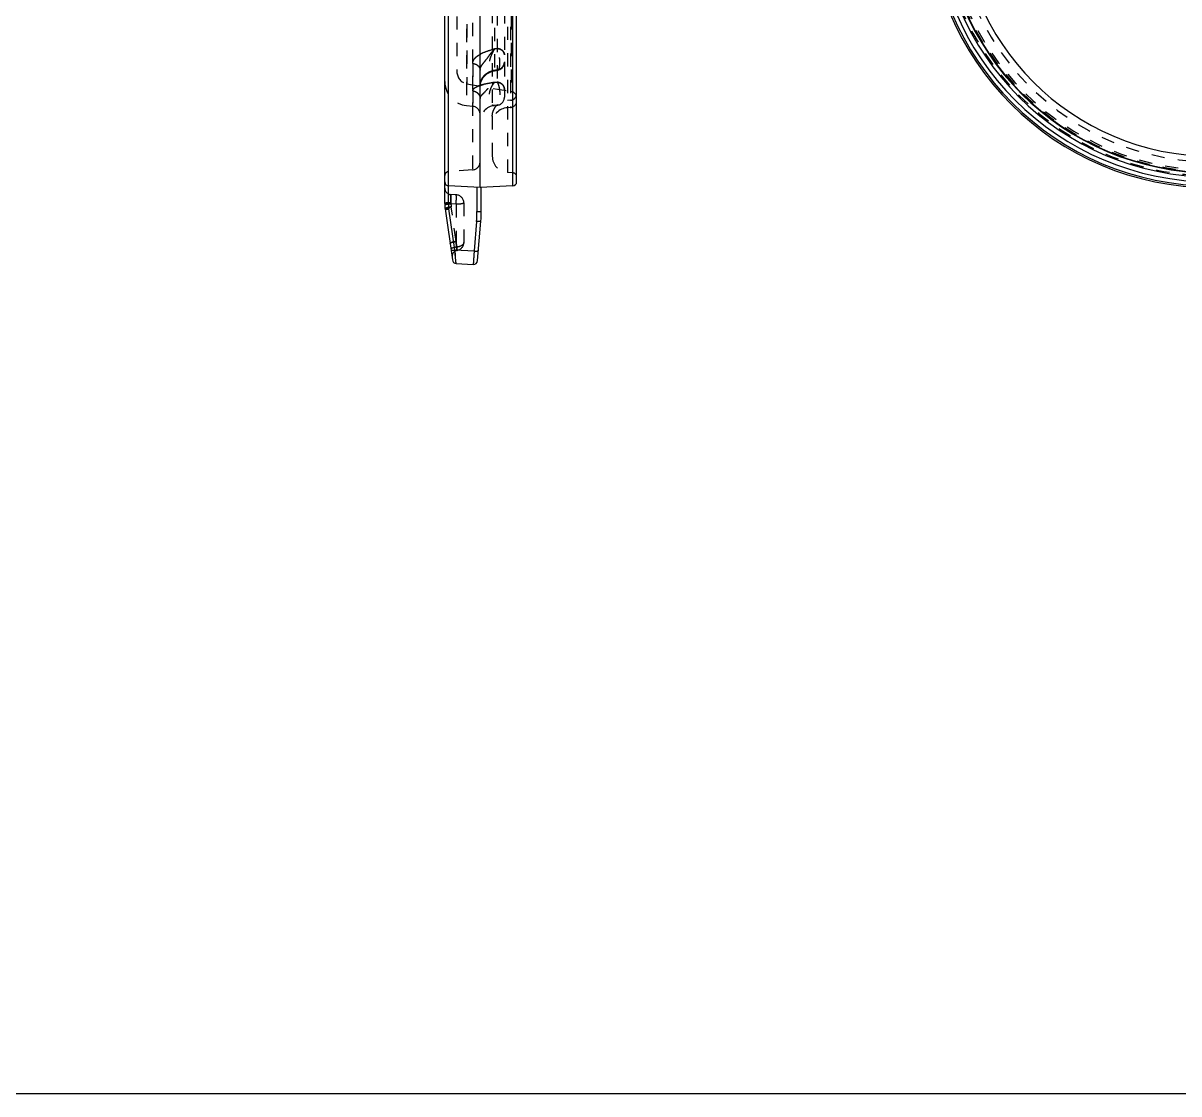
# Model space of a CAD drawing. Header units: millimetres. Extents: x 1727 to 4210, y -6182 to 759.
# Drawn here: x 2960.6 to 3102.8, y -703.2 to -571.5 of the extents above; entities that cross this region are included whole.
import ezdxf

# ---------------------------------------------------------------- set-up
doc = ezdxf.new("R2010")
doc.units = ezdxf.units.MM
doc.header["$LTSCALE"] = 16.335
doc.linetypes.add('HIDDEN', pattern=[0.2, 0.1, -0.1])
doc.layers.get('0').update_dxf_attribs({"linetype": 'CONTINUOUS'})
doc.layers.add('DEFAULT_2', color=8, linetype='HIDDEN')

msp = doc.modelspace()

# ---------------------------------------------------------------- linework, layer by layer
at = {"color": 7, "linetype": 'Continuous'}
for p, q in [((3012.461, -593.626), (3012.461, -416.416)), ((3012.931, -593.711), (3012.935, -415.917)), ((3016.811, -591.714), (3016.811, -415.714)), ((3020.838, -591.503), (3020.838, -415.925)), ((3021.311, -591.003), (3021.311, -416.424)), ((3016.811, -591.714), (3012.934, -591.511)), ((3016.431, -591.694), (3016.431, -594.673)), ((3020.838, -591.503), (3016.811, -591.714)), ((3016.961, -594.588), (3016.961, -591.706)), ((3012.511, -594.327), (3013.402, -600.623)), ((3013.69, -599.387), (3012.976, -594.342)), ((3016.381, -595.881), (3016.077, -599.512)), ((3016.502, -600.704), (3016.909, -595.837)), ((3013.69, -599.387), (3016.077, -599.512)), ((3013.698, -599.472), (3013.69, -599.387)), ((3013.755, -600.046), (3013.698, -599.472)), ((3013.871, -601.052), (3015.978, -601.162))]:
    msp.add_line(p, q, dxfattribs=at)
msp.add_lwpolyline([(2551.758, -310.188), (3425.558, -310.188), (3425.558, -703.248), (2551.758, -703.248)], close=True)
for centre, radius, start, end in [((3106.934, -556.714), 35, 180, 270), ((3106.934, -556.714), 34.789, 180, 270), ((3106.934, -556.714), 34.29, 180, 270), ((3106.934, -556.714), 33.676, 180, 270), ((3106.934, -556.714), 33.177, 180, 270), ((3106.934, -556.714), 33.13, 180, 270), ((3106.934, -556.714), 31.135, 180, 270), ((3012.961, -591.011), 0.5, 180, 266.88306), ((3020.811, -591.003), 0.5, 273, 0), ((3017.461, -593.626), 5, 180, 188.05965), ((3017.429, -593.711), 4.498, 179.9983, 188.06135), ((3001.928, -594.673), 14.503, 355.22258, 359.99953), ((3001.961, -594.588), 15, 355.22211, 0), ((3013.897, -600.552), 0.5, 188.05965, 267), ((3016.004, -600.663), 0.5, 267.00074, 355.20942)]:
    msp.add_arc(centre, radius, start, end, dxfattribs=at)
for points, knots in [([(3012.461, -593.626), (3012.461, -593.635), (3012.485, -593.655), (3012.562, -593.68), (3012.64, -593.692), (3012.698, -593.698)], [0, 0, 0, 0, 0.1055438, 0.3068175, 1, 1, 1, 1]), ([(3012.976, -594.342), (3012.917, -594.349), (3012.809, -594.36), (3012.661, -594.364), (3012.574, -594.359), (3012.513, -594.341), (3012.511, -594.327)], [0, 0, 0, 0, 0.3763056, 0.6919662, 0.9050039, 1, 1, 1, 1]), ([(3012.698, -593.698), (3012.717, -593.7), (3012.794, -593.707), (3012.872, -593.71), (3012.931, -593.711)], [0, 0, 0, 0, 0.2348611, 1, 1, 1, 1]), ([(3016.431, -594.673), (3016.498, -594.674), (3016.623, -594.671), (3016.786, -594.656), (3016.895, -594.633), (3016.948, -594.611), (3016.961, -594.595), (3016.961, -594.588)], [0, 0, 0, 0, 0.365486, 0.681739, 0.8997848, 0.9632591, 1, 1, 1, 1]), ([(3016.909, -595.837), (3016.909, -595.844), (3016.894, -595.859), (3016.84, -595.878), (3016.732, -595.892), (3016.57, -595.894), (3016.446, -595.887), (3016.381, -595.881)], [0, 0, 0, 0, 0.0374816, 0.1012687, 0.3187444, 0.6347371, 1, 1, 1, 1]), ([(3013.225, -599.372), (3013.226, -599.381), (3013.255, -599.397), (3013.303, -599.404), (3013.377, -599.409), (3013.432, -599.408), (3013.463, -599.407)], [0, 0, 0, 0, 0.1126766, 0.3263684, 0.6211955, 1, 1, 1, 1]), ([(3013.463, -599.407), (3013.48, -599.406), (3013.556, -599.402), (3013.632, -599.395), (3013.69, -599.387)], [0, 0, 0, 0, 0.2253804, 1, 1, 1, 1]), ([(3013.871, -601.052), (3013.869, -601.052), (3013.869, -601.043), (3013.865, -601.032), (3013.862, -601.01), (3013.857, -600.98), (3013.852, -600.942), (3013.844, -600.875), (3013.832, -600.771), (3013.815, -600.626), (3013.797, -600.454), (3013.776, -600.257), (3013.762, -600.119), (3013.755, -600.046)], [0, 0, 0, 0, 0.0048491, 0.0180477, 0.0396508, 0.0695861, 0.107766, 0.1540879, 0.2701843, 0.4155379, 0.587678, 0.7836077, 1, 1, 1, 1]), ([(3016.077, -599.512), (3016.069, -599.624), (3016.053, -599.841), (3016.032, -600.153), (3016.013, -600.436), (3015.997, -600.679), (3015.987, -600.855), (3015.981, -600.97), (3015.978, -601.037), (3015.977, -601.088), (3015.975, -601.129), (3015.978, -601.146), (3015.975, -601.162), (3015.978, -601.162)], [0, 0, 0, 0, 0.2034528, 0.3949721, 0.5677774, 0.7168129, 0.8376747, 0.8864264, 0.9268425, 0.9585588, 0.9813965, 0.9952298, 1, 1, 1, 1]), ([(3016.077, -599.512), (3016.143, -599.518), (3016.266, -599.525), (3016.428, -599.523), (3016.537, -599.509), (3016.591, -599.49), (3016.605, -599.475), (3016.606, -599.469)], [0, 0, 0, 0, 0.3655249, 0.681723, 0.8989501, 0.9625762, 1, 1, 1, 1])]:
    msp.add_open_spline(points, degree=3, knots=knots, dxfattribs=at)
at = {"layer": 'DEFAULT_2', "color": 8, "linetype": 'HIDDEN'}
for p, q in [((3015.881, -417.893), (3015.881, -589.534)), ((3018.311, -419.579), (3018.311, -587.849)), ((3013.961, -423.623), (3013.961, -577.455)), ((3020.172, -428.163), (3020.172, -589.844)), ((3020.567, -428.191), (3020.567, -581.852)), ((3015.148, -428.418), (3015.148, -581.625)), ((3020.65, -430.15), (3020.65, -579.893)), ((3015.201, -431.11), (3015.201, -578.932)), ((3018.916, -560.326), (3018.916, -578.735)), ((3019.811, -560.075), (3019.811, -580.584)), ((3018.602, -568.778), (3018.602, -577.29)), ((3018.602, -574.657), (3018.916, -574.595)), ((3018.916, -574.595), (3018.602, -574.657)), ((3015.916, -576.438), (3015.916, -581.706)), ((3018.396, -577.38), (3019.016, -577.25)), ((3018.398, -577.379), (3018.602, -577.29)), ((3018.603, -577.291), (3018.915, -577.224)), ((3018.707, -577.268), (3018.603, -577.291)), ((3018.915, -577.224), (3018.707, -577.268)), ((3019.016, -577.249), (3018.916, -577.225)), ((3015.201, -578.932), (3020.65, -579.893)), ((3018.602, -578.765), (3018.916, -578.735)), ((3018.916, -578.735), (3018.602, -578.765)), ((3015.148, -581.625), (3015.916, -581.706)), ((3018.916, -581.579), (3018.602, -581.612)), ((3020.567, -580.961), (3020.172, -580.988)), ((3020.567, -581.852), (3020.172, -581.88)), ((3015.881, -589.534), (3012.926, -589.741)), ((3020.846, -589.891), (3020.172, -589.844)), ((3013.864, -592.604), (3013.219, -592.57)), ((3013.864, -593.765), (3013.226, -593.731)), ((3013.864, -598.341), (3013.261, -594.085)), ((3013.864, -593.765), (3013.864, -598.341)), ((3014.811, -593.602), (3014.811, -598.458)), ((3013.918, -599.036), (3013.864, -598.341)), ((3013.864, -598.341), (3013.918, -599.036)), ((3013.698, -599.472), (3013.755, -600.046))]:
    msp.add_line(p, q, dxfattribs=at)
for points in [[(3016.811, -579.333), (3016.912, -578.708), (3017.204, -578.146), (3017.655, -577.705), (3018.222, -577.425), (3018.398, -577.379)], [(3019.016, -577.249), (3019.236, -577.176), (3019.54, -576.956), (3019.741, -576.64), (3019.811, -576.271)]]:
    msp.add_lwpolyline(points, dxfattribs=at)
for centre, radius, start, end in [((3106.934, -556.714), 33.526, 180, 270), ((3106.934, -556.714), 33.027, 180, 270), ((3106.934, -556.714), 32.82, 180, 270), ((3106.934, -556.714), 31.823, 180, 270), ((3037.384, -636.321), 64.461, 106.93991, 107.21197), ((3015.461, -577.455), 1.5, 180, 260), ((3018.815, -579.344), 2.065, 102.07503, 104.35932), ((3018.811, -579.323), 2.043, 95.86592, 102.08801), ((3015.461, -578.642), 3, 180, 264), ((3018.721, -579.23), 1.91, 158.44894, 179.95567), ((3018.766, -579.253), 1.96, 137.32122, 158.30344), ((3041.065, -710.969), 134.098, 99.64298, 99.76981), ((3020.511, -580.681), 0.8, 0, 80), ((3015.811, -582.7), 1, 0, 84), ((3018.811, -583.601), 2, 96, 180), ((3018.572, -581.113), 0.505, 238.76815, 242.32004), ((3020.311, -583.875), 2, 94, 180), ((3018.811, -580.584), 1, 276, 0), ((3020.511, -581.054), 0.8, 274, 0), ((3015.811, -588.536), 1, 274, 0), ((3020.311, -587.849), 2, 180, 266), ((3012.961, -590.239), 0.5, 94, 180), ((3020.811, -590.39), 0.5, 0, 86), ((3013.261, -591.771), 0.8, 180, 267), ((3013.811, -593.602), 1, 0, 87), ((3014.462, -593.546), 1.249, 182.48821, 188.5467), ((3017.421, -593.495), 4.202, 183.21826, 188.05873), ((3013.811, -598.458), 1, 280.97435, 0), ((3014.154, -600.225), 0.8, 100.97075, 188.05965)]:
    msp.add_arc(centre, radius, start, end, dxfattribs=at)
for points, knots in [([(3015.916, -576.438), (3015.916, -576.329), (3015.965, -576.098), (3016.164, -575.788), (3016.465, -575.519), (3016.837, -575.29), (3017.257, -575.101), (3017.848, -574.889), (3018.3, -574.749), (3018.602, -574.657)], [0, 0, 0, 0, 0.0962514, 0.2009527, 0.3190155, 0.4484283, 0.5839002, 0.7222933, 1, 1, 1, 1]), ([(3018.31, -574.747), (3018.051, -574.827), (3017.54, -574.99), (3017.039, -575.19), (3016.806, -575.318)], [0, 0, 0, 0, 0.5043036, 1, 1, 1, 1]), ([(3016.811, -577.281), (3016.811, -577.175), (3016.862, -576.947), (3017.045, -576.627), (3017.295, -576.303), (3017.565, -575.957), (3017.826, -575.597), (3018.154, -575.15), (3018.415, -574.837), (3018.602, -574.657)], [0, 0, 0, 0, 0.0991546, 0.2125622, 0.3418653, 0.4813205, 0.6220338, 0.7570624, 1, 1, 1, 1]), ([(3018.602, -574.657), (3018.515, -574.777), (3018.35, -575.046), (3018.145, -575.489), (3017.988, -575.97), (3017.901, -576.445), (3017.9, -576.862), (3017.983, -577.183), (3018.167, -577.385), (3018.328, -577.394), (3018.398, -577.379)], [0, 0, 0, 0, 0.1418037, 0.2993958, 0.4643783, 0.6227026, 0.7576086, 0.8591839, 0.9327302, 1, 1, 1, 1]), ([(3018.31, -575.143), (3018.333, -575.098), (3018.42, -574.931), (3018.521, -574.77), (3018.602, -574.657)], [0, 0, 0, 0, 0.264638, 1, 1, 1, 1]), ([(3018.602, -574.657), (3018.577, -574.681), (3018.476, -574.781), (3018.381, -574.887), (3018.311, -574.969)], [0, 0, 0, 0, 0.241703, 1, 1, 1, 1]), ([(3019.811, -575.379), (3019.811, -575.289), (3019.767, -575.091), (3019.57, -574.836), (3019.27, -574.658), (3019.035, -574.605), (3018.916, -574.595)], [0, 0, 0, 0, 0.2086939, 0.4519341, 0.7239777, 1, 1, 1, 1]), ([(3018.916, -574.595), (3019.035, -574.605), (3019.27, -574.658), (3019.57, -574.836), (3019.767, -575.091), (3019.811, -575.289), (3019.811, -575.379)], [0, 0, 0, 0, 0.2760204, 0.5480631, 0.7913042, 1, 1, 1, 1]), ([(3019.017, -577.249), (3019.062, -577.24), (3019.123, -577.17), (3019.17, -577.058), (3019.219, -576.876), (3019.251, -576.591), (3019.252, -576.048), (3019.181, -575.479), (3019.049, -574.942), (3018.965, -574.7), (3018.916, -574.595)], [0, 0, 0, 0, 0.0504047, 0.0877929, 0.1343331, 0.2531552, 0.3992975, 0.723204, 0.8737309, 1, 1, 1, 1]), ([(3018.311, -574.969), (3018.155, -575.152), (3017.857, -575.552), (3017.492, -576.057), (3017.182, -576.446), (3016.984, -576.722), (3016.847, -576.998), (3016.812, -577.19), (3016.812, -577.281)], [0, 0, 0, 0, 0.2585878, 0.5366322, 0.6708947, 0.7934171, 0.9023473, 1, 1, 1, 1]), ([(3015.916, -576.438), (3016.035, -576.449), (3016.268, -576.506), (3016.564, -576.694), (3016.763, -576.963), (3016.811, -577.178), (3016.811, -577.282)], [0, 0, 0, 0, 0.2685504, 0.5256834, 0.7680629, 1, 1, 1, 1]), ([(3015.916, -576.438), (3016.147, -576.458), (3016.498, -576.599), (3016.765, -576.967), (3016.812, -577.181), (3016.812, -577.281)], [0, 0, 0, 0, 0.5222699, 0.7745337, 1, 1, 1, 1]), ([(3016.811, -579.228), (3016.811, -579), (3016.899, -578.52), (3017.292, -577.89), (3017.893, -577.447), (3018.369, -577.314), (3018.602, -577.29)], [0, 0, 0, 0, 0.2386961, 0.4959732, 0.7557207, 1, 1, 1, 1]), ([(3017.325, -577.924), (3017.457, -577.781), (3017.761, -577.538), (3018.121, -577.39), (3018.303, -577.344)], [0, 0, 0, 0, 0.509184, 1, 1, 1, 1]), ([(3019.811, -576.255), (3019.811, -576.366), (3019.77, -576.6), (3019.58, -576.915), (3019.279, -577.143), (3019.036, -577.212), (3018.916, -577.224)], [0, 0, 0, 0, 0.2309205, 0.4850106, 0.747615, 1, 1, 1, 1]), ([(3018.916, -577.225), (3018.945, -577.222), (3019.066, -577.204), (3019.183, -577.164), (3019.266, -577.123)], [0, 0, 0, 0, 0.2429466, 1, 1, 1, 1]), ([(3015.916, -579.816), (3015.916, -579.747), (3015.975, -579.59), (3016.181, -579.408), (3016.477, -579.252), (3016.845, -579.119), (3017.261, -579.012), (3017.851, -578.893), (3018.301, -578.817), (3018.602, -578.765)], [0, 0, 0, 0, 0.0689247, 0.156242, 0.268529, 0.4009333, 0.5451913, 0.6954766, 1, 1, 1, 1]), ([(3018.31, -578.815), (3018.052, -578.86), (3017.547, -578.949), (3017.046, -579.062), (3016.806, -579.139)], [0, 0, 0, 0, 0.5095561, 1, 1, 1, 1]), ([(3016.811, -580.756), (3016.811, -580.682), (3016.871, -580.514), (3017.055, -580.29), (3017.299, -580.043), (3017.565, -579.765), (3017.823, -579.468), (3018.149, -579.114), (3018.414, -578.882), (3018.602, -578.765)], [0, 0, 0, 0, 0.0820003, 0.1882121, 0.3197353, 0.4664786, 0.6147694, 0.7546463, 1, 1, 1, 1]), ([(3018.602, -578.765), (3018.503, -578.856), (3018.315, -579.086), (3018.096, -579.505), (3017.943, -580), (3017.885, -580.517), (3017.937, -580.987), (3018.086, -581.353), (3018.32, -581.584), (3018.516, -581.621), (3018.602, -581.612)], [0, 0, 0, 0, 0.1194785, 0.2608397, 0.4182155, 0.5773784, 0.719894, 0.8342536, 0.9226836, 1, 1, 1, 1]), ([(3018.31, -579.121), (3018.332, -579.086), (3018.418, -578.959), (3018.519, -578.841), (3018.602, -578.765)], [0, 0, 0, 0, 0.2704667, 1, 1, 1, 1]), ([(3018.602, -578.765), (3018.577, -578.781), (3018.476, -578.847), (3018.38, -578.921), (3018.311, -578.98)], [0, 0, 0, 0, 0.2414119, 1, 1, 1, 1]), ([(3019.811, -579.636), (3019.811, -579.533), (3019.769, -579.312), (3019.577, -579.02), (3019.276, -578.81), (3019.036, -578.746), (3018.916, -578.735)], [0, 0, 0, 0, 0.2234202, 0.4736983, 0.7394219, 1, 1, 1, 1]), ([(3018.916, -578.735), (3018.974, -578.823), (3019.068, -579.051), (3019.168, -579.442), (3019.234, -579.904), (3019.258, -580.385), (3019.236, -580.833), (3019.183, -581.162), (3019.112, -581.37), (3019.049, -581.497), (3018.97, -581.573), (3018.916, -581.579)], [0, 0, 0, 0, 0.1053634, 0.2445883, 0.4054217, 0.5719819, 0.7268529, 0.8547042, 0.9050468, 0.9454656, 1, 1, 1, 1]), ([(3018.916, -578.735), (3019.036, -578.746), (3019.276, -578.81), (3019.577, -579.019), (3019.769, -579.312), (3019.811, -579.533), (3019.811, -579.636)], [0, 0, 0, 0, 0.2605761, 0.5262988, 0.7765779, 1, 1, 1, 1]), ([(3015.916, -579.816), (3016.036, -579.828), (3016.273, -579.893), (3016.569, -580.106), (3016.765, -580.407), (3016.811, -580.641), (3016.811, -580.756)], [0, 0, 0, 0, 0.2563624, 0.5087144, 0.756063, 1, 1, 1, 1]), ([(3015.916, -579.816), (3016.032, -579.827), (3016.269, -579.891), (3016.57, -580.105), (3016.767, -580.411), (3016.812, -580.645), (3016.812, -580.756)], [0, 0, 0, 0, 0.2476025, 0.5087243, 0.7644918, 1, 1, 1, 1]), ([(3016.806, -579.139), (3016.782, -579.146), (3016.691, -579.176), (3016.601, -579.21), (3016.535, -579.237)], [0, 0, 0, 0, 0.2573414, 1, 1, 1, 1]), ([(3020.567, -580.961), (3020.666, -580.954), (3020.863, -580.904), (3021.109, -580.728), (3021.273, -580.477), (3021.311, -580.28), (3021.311, -580.183)], [0, 0, 0, 0, 0.2529646, 0.5040995, 0.7528659, 1, 1, 1, 1]), ([(3018.311, -582.932), (3018.311, -582.689), (3018.407, -582.197), (3018.817, -581.569), (3019.432, -581.13), (3019.924, -581.004), (3020.172, -580.988)], [0, 0, 0, 0, 0.2471341, 0.4959005, 0.7470354, 1, 1, 1, 1]), ([(3018.602, -581.612), (3018.535, -581.619), (3018.441, -581.608), (3018.358, -581.572), (3018.337, -581.561)], [0, 0, 0, 0, 0.7439934, 1, 1, 1, 1]), ([(3018.916, -581.579), (3018.928, -581.577), (3018.985, -581.562), (3019.027, -581.515), (3019.052, -581.477)], [0, 0, 0, 0, 0.2147696, 1, 1, 1, 1]), ([(3013.219, -592.57), (3013.217, -592.57), (3013.213, -592.579), (3013.21, -592.593), (3013.206, -592.618), (3013.202, -592.669), (3013.198, -592.755), (3013.196, -592.882), (3013.197, -593.036), (3013.201, -593.279), (3013.208, -593.469), (3013.213, -593.6)], [0, 0, 0, 0, 0.0066029, 0.0218151, 0.0462025, 0.0795434, 0.1717274, 0.2954653, 0.4470227, 0.6198266, 1, 1, 1, 1]), ([(3013.213, -593.6), (3013.208, -593.469), (3013.201, -593.279), (3013.197, -593.036), (3013.196, -592.882), (3013.198, -592.755), (3013.202, -592.669), (3013.206, -592.618), (3013.21, -592.593), (3013.213, -592.579), (3013.217, -592.57), (3013.219, -592.57)], [0, 0, 0, 0, 0.3801761, 0.5529796, 0.7045381, 0.8282798, 0.9204669, 0.9538078, 0.9781935, 0.9934019, 1, 1, 1, 1]), ([(3013.864, -593.765), (3013.873, -593.622), (3013.883, -593.413), (3013.891, -593.143), (3013.893, -592.968), (3013.891, -592.821), (3013.887, -592.712), (3013.879, -592.643), (3013.872, -592.614), (3013.867, -592.604), (3013.864, -592.604)], [0, 0, 0, 0, 0.3676928, 0.5397793, 0.6930022, 0.820414, 0.9163853, 0.9763624, 0.9924005, 1, 1, 1, 1]), ([(3013.213, -593.6), (3013.12, -593.6), (3012.982, -593.601), (3012.804, -593.604), (3012.687, -593.607), (3012.592, -593.611), (3012.529, -593.615), (3012.493, -593.618), (3012.476, -593.621), (3012.467, -593.622), (3012.461, -593.624), (3012.461, -593.626)], [0, 0, 0, 0, 0.3725636, 0.5504616, 0.7082912, 0.8362196, 0.9284883, 0.9599702, 0.9819164, 0.9949305, 1, 1, 1, 1]), ([(3013.213, -593.6), (3013.12, -593.6), (3012.981, -593.601), (3012.803, -593.604), (3012.687, -593.607), (3012.592, -593.611), (3012.529, -593.615), (3012.493, -593.618), (3012.476, -593.621), (3012.467, -593.622), (3012.461, -593.624), (3012.461, -593.626)], [0, 0, 0, 0, 0.3730579, 0.5510468, 0.7088464, 0.8366284, 0.9287073, 0.9601049, 0.9819832, 0.9949507, 1, 1, 1, 1]), ([(3012.698, -593.698), (3012.664, -593.694), (3012.595, -593.685), (3012.52, -593.669), (3012.461, -593.641), (3012.461, -593.626)], [0, 0, 0, 0, 0.4042577, 0.8138779, 1, 1, 1, 1]), ([(3013.226, -593.731), (3013.131, -593.737), (3012.95, -593.754), (3012.714, -593.792), (3012.557, -593.835), (3012.484, -593.874), (3012.469, -593.897), (3012.469, -593.906)], [0, 0, 0, 0, 0.3591829, 0.6869804, 0.9068287, 0.9662543, 1, 1, 1, 1]), ([(3012.527, -593.852), (3012.511, -593.86), (3012.487, -593.871), (3012.469, -593.897), (3012.469, -593.906)], [0, 0, 0, 0, 0.6459807, 1, 1, 1, 1]), ([(3012.511, -594.327), (3012.509, -594.317), (3012.525, -594.291), (3012.595, -594.246), (3012.747, -594.19), (3012.981, -594.131), (3013.162, -594.099), (3013.261, -594.085)], [0, 0, 0, 0, 0.0368736, 0.0994228, 0.3139916, 0.628545, 1, 1, 1, 1]), ([(3012.565, -594.266), (3012.55, -594.275), (3012.526, -594.289), (3012.509, -594.316), (3012.511, -594.327)], [0, 0, 0, 0, 0.6323495, 1, 1, 1, 1]), ([(3012.511, -594.327), (3012.513, -594.341), (3012.574, -594.359), (3012.661, -594.364), (3012.809, -594.36), (3012.917, -594.349), (3012.976, -594.342)], [0, 0, 0, 0, 0.0950025, 0.3080226, 0.6236835, 1, 1, 1, 1]), ([(3013.226, -593.731), (3013.088, -593.74), (3012.893, -593.76), (3012.66, -593.806), (3012.565, -593.835), (3012.527, -593.852)], [0, 0, 0, 0, 0.5813235, 0.8268843, 1, 1, 1, 1]), ([(3013.261, -594.085), (3013.13, -594.104), (3012.907, -594.147), (3012.685, -594.208), (3012.598, -594.249)], [0, 0, 0, 0, 0.578544, 1, 1, 1, 1]), ([(3014.811, -593.602), (3014.811, -593.614), (3014.788, -593.643), (3014.696, -593.683), (3014.504, -593.724), (3014.211, -593.755), (3013.986, -593.764), (3013.864, -593.765)], [0, 0, 0, 0, 0.0361959, 0.0982168, 0.3120236, 0.62656, 1, 1, 1, 1]), ([(3013.864, -598.341), (3013.769, -598.355), (3013.587, -598.387), (3013.351, -598.446), (3013.196, -598.503), (3013.126, -598.549), (3013.112, -598.574), (3013.113, -598.583)], [0, 0, 0, 0, 0.3577281, 0.6857936, 0.9063003, 0.9659744, 1, 1, 1, 1]), ([(3013.113, -598.583), (3013.112, -598.574), (3013.126, -598.549), (3013.196, -598.503), (3013.351, -598.446), (3013.587, -598.387), (3013.769, -598.355), (3013.864, -598.341)], [0, 0, 0, 0, 0.0340256, 0.0936997, 0.3142065, 0.642272, 1, 1, 1, 1]), ([(3014.811, -598.458), (3014.811, -598.528), (3014.758, -598.685), (3014.558, -598.863), (3014.268, -598.99), (3014.04, -599.028), (3013.918, -599.036)], [0, 0, 0, 0, 0.1830739, 0.404847, 0.6809021, 1, 1, 1, 1]), ([(3014.811, -598.458), (3014.811, -598.528), (3014.759, -598.683), (3014.56, -598.862), (3014.269, -598.988), (3014.041, -599.028), (3013.918, -599.036)], [0, 0, 0, 0, 0.1818244, 0.4018761, 0.6791255, 1, 1, 1, 1]), ([(3013.918, -599.036), (3013.827, -599.05), (3013.656, -599.083), (3013.434, -599.14), (3013.29, -599.198), (3013.225, -599.243), (3013.21, -599.268), (3013.212, -599.278)], [0, 0, 0, 0, 0.3610765, 0.6849108, 0.9005708, 0.9630453, 1, 1, 1, 1]), ([(3013.264, -599.217), (3013.249, -599.227), (3013.227, -599.241), (3013.21, -599.268), (3013.212, -599.278)], [0, 0, 0, 0, 0.6332776, 1, 1, 1, 1]), ([(3013.918, -599.036), (3013.927, -599.09), (3013.94, -599.167), (3013.957, -599.264), (3013.968, -599.324), (3013.978, -599.372), (3013.987, -599.409), (3013.994, -599.426), (3013.999, -599.44), (3014.002, -599.44)], [0, 0, 0, 0, 0.3945283, 0.5674644, 0.7160009, 0.8361871, 0.9245313, 0.9792103, 1, 1, 1, 1]), ([(3014.002, -599.44), (3013.999, -599.44), (3013.992, -599.427), (3013.987, -599.408), (3013.978, -599.371), (3013.964, -599.301), (3013.943, -599.187), (3013.927, -599.09), (3013.918, -599.036)], [0, 0, 0, 0, 0.0224854, 0.0777198, 0.1661736, 0.2859994, 0.6067091, 1, 1, 1, 1])]:
    msp.add_open_spline(points, degree=3, knots=knots, dxfattribs=at)
for points in [[(3018.398, -577.379), (3018.369, -577.385), (3018.339, -577.389), (3018.31, -577.388)], [(3012.598, -594.249), (3012.587, -594.255), (3012.576, -594.26), (3012.565, -594.266)]]:
    msp.add_open_spline(points, degree=3, dxfattribs=at)

doc.saveas('drawing.dxf')
